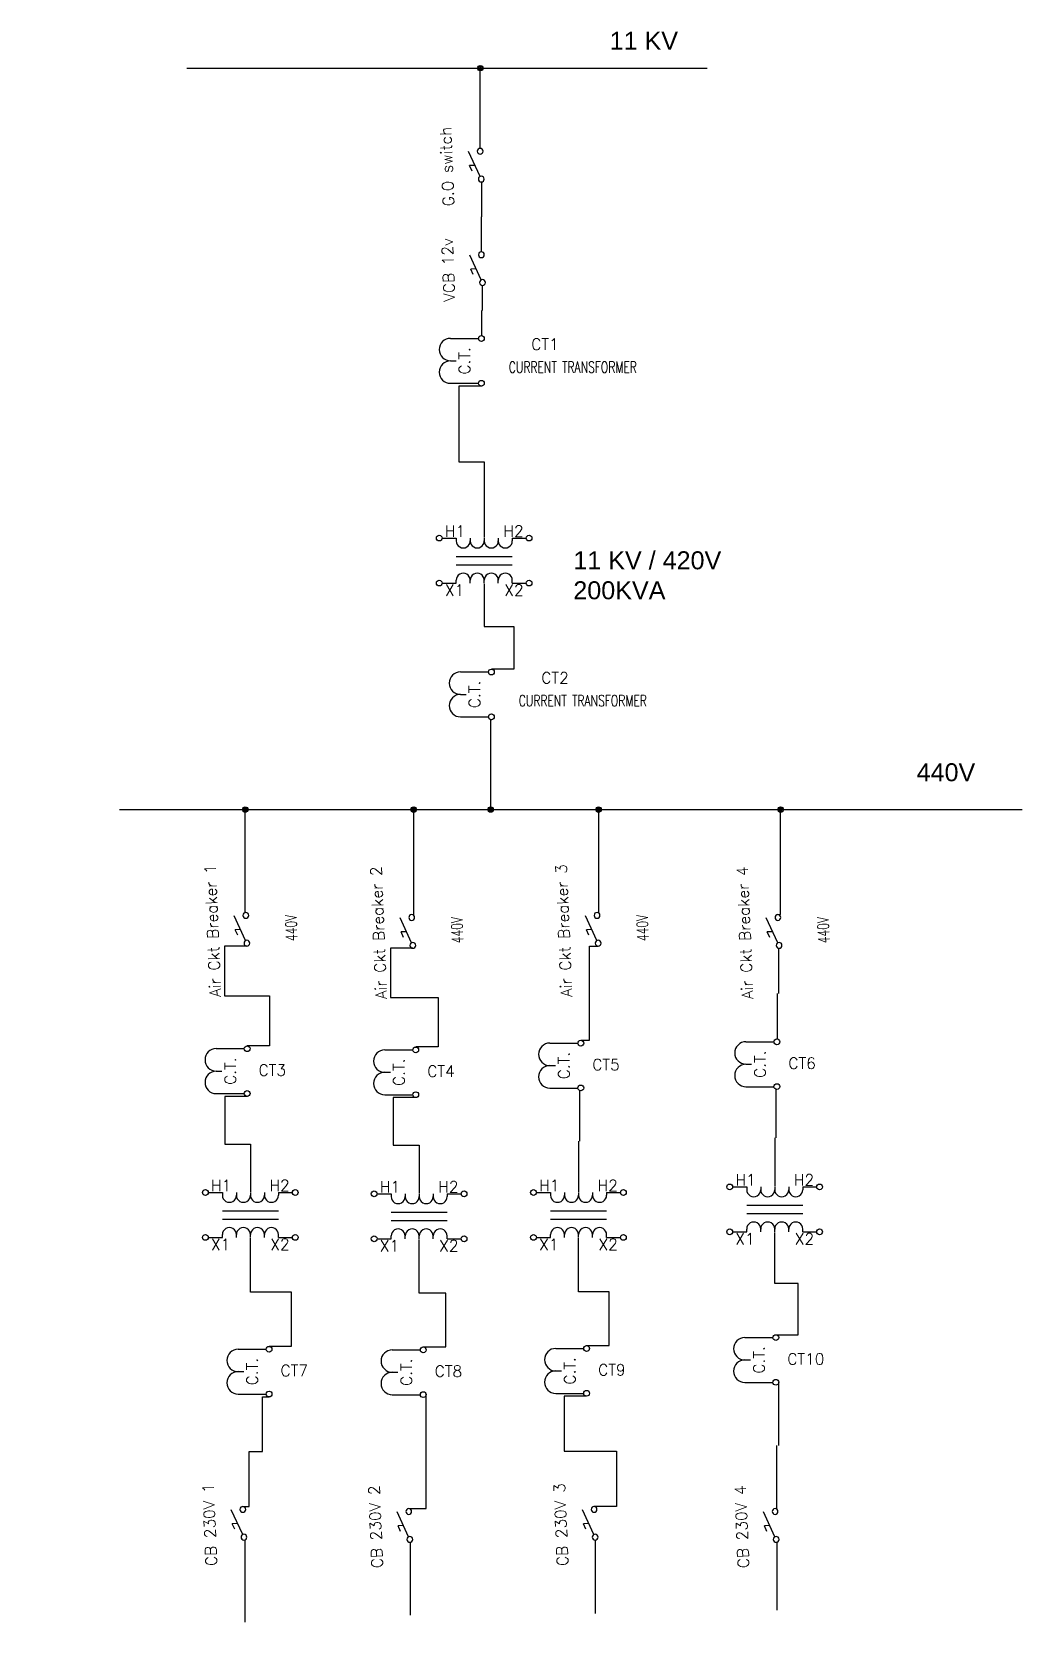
# Model space of a CAD drawing. Header units: inches. Extents: x 13.5 to 24.5, y -0.4 to 17.3.
import ezdxf
from ezdxf.enums import TextEntityAlignment as Align

# ---------------------------------------------------------------- set-up
doc = ezdxf.new("R2010")
doc.units = ezdxf.units.IN
doc.header["$MEASUREMENT"] = 0
for name, color, linetype in [('DESC', 150, 'Continuous'), ('MISC', 7, 'Continuous'), ('SYMS', 7, 'Continuous'), ('TAGS', 150, 'Continuous'), ('TERMS', 123, 'Continuous'), ('WIRES', 7, 'Continuous')]:
    doc.layers.add(name, color=color, linetype=linetype)
doc.styles.get("Standard").update_dxf_attribs({"font": 'arial.ttf'})
doc.styles.add('WD', font='romans.shx')

# ---------------------------------------------------------------- blocks, each defined once
blk = doc.blocks.new('HDS11')
for p, q in [((0.126, 0.013), (-0.156, 0.13)), ((0, 0.065), (0, 0.125)), ((0.062, 0.099), (0, 0.125))]:
    blk.add_line(p, q)
for centre in [(-0.155, 0), (0.155, 0)]:
    blk.add_circle(centre, 0.0322)
at = {"style": 'WD', "width": 0.7}
for tag, p in [('INST', (0, 0.625)), ('LOC', (0, 0.469)), ('RATING1', (0, 0.156)), ('XREF', (0, -0.236)), ('DESC1', (0, -0.406)), ('DESC2', (0, -0.562))]:
    blk.add_attdef(tag, text='', height=0.125, dxfattribs=at).set_placement(p, align=Align.CENTER)
at = {"style": 'WD'}
blk.add_attdef('TAG1', text='', height=0.125, dxfattribs=at).set_placement((0, 0.312), align=Align.CENTER)
for tag, p in [('X2LINK', (0, 0.438)), ('X8LINK', (0, -0.016))]:
    blk.add_attdef(tag, p, '', height=0.01, dxfattribs=at)
for tag, p, height, flags in [('X4TERM01', (-0.188, 0), 0.0125, 1), ('X1TERM02', (0.188, 0), 0.0125, 1), ('FAMILY', (0.206, 0.131), 0.01, 9), ('CONTACT', (0.206, 0.04), 0.01, 9)]:
    blk.add_attdef(tag, p, '', height=height, dxfattribs=dict(at, flags=flags))
at = {"linetype": 'Continuous', "style": 'WD', "flags": 9}
for tag, p in [('ASSYCODE', (0.219, 0.062)), ('MFG', (0.228, 0.089)), ('CAT', (0.23, 0.108))]:
    blk.add_attdef(tag, text='', height=0.01, dxfattribs=at).set_placement(p, align=Align.CENTER)
at = {"linetype": 'Continuous', "style": 'WD', "flags": 8}
blk.add_attdef('TERM01', text='', height=0.125, dxfattribs=at).set_placement((-0.25, -0.031), align=Align.TOP_RIGHT)
blk.add_attdef('TERM02', text='', height=0.125, dxfattribs=at).set_placement((0.25, -0.031), align=Align.TOP_LEFT)
blk = doc.blocks.new('HXF1CT')
for p, q in [((-0.25, 0.344), (-0.25, 0.032)), ((0, 0.344), (0, 0.281)), ((0.25, 0.344), (0.25, 0.032))]:
    blk.add_line(p, q)
for centre in [(-0.249, 0), (0.249, 0)]:
    blk.add_circle(centre, 0.0322)
for centre in [(-0.125, 0.344), (0.125, 0.344)]:
    blk.add_arc(centre, 0.125, 0, 180)
at = {"style": 'WD', "width": 0.7}
for tag, p in [('INST', (-0.388, 0.577)), ('LOC', (-0.388, 0.408)), ('DESC1', (-0.388, 0.252)), ('DESC2', (-0.388, 0.095))]:
    blk.add_attdef(tag, text='', height=0.125, dxfattribs=at).set_placement(p, align=Align.RIGHT)
at = {"style": 'WD'}
blk.add_attdef('TYPE', text='', height=0.125, dxfattribs=at).set_placement((0, 0.125), align=Align.CENTER)
for tag, p, height, flags in [('FAMILY', (0.304, 0.191), 0.01, 9), ('X4TERM01', (-0.281, 0), 0.0125, 1), ('X1TERM02', (0.281, 0), 0.0125, 1), ('X8TERM01', (-0.249, -0.032), 0.0125, 1), ('X8TERM02', (0.249, -0.032), 0.0125, 1)]:
    blk.add_attdef(tag, p, '', height=height, dxfattribs=dict(at, flags=flags))
blk.add_attdef('TAG1', (0.368, 0.188), '', height=0.125, dxfattribs=at)
at = {"linetype": 'Continuous', "style": 'WD', "flags": 9}
for tag, p in [('ASSYCODE', (0.328, 0.125)), ('MFG', (0.327, 0.143)), ('CAT', (0.329, 0.162))]:
    blk.add_attdef(tag, text='', height=0.01, dxfattribs=at).set_placement(p, align=Align.CENTER)
at = {"style": 'WD', "width": 0.7}
blk.add_attdef('RATING1', (0.368, 0.031), '', height=0.125, dxfattribs=at)
at = {"linetype": 'Continuous', "style": 'WD', "flags": 8}
for tag, p in [('TERM01', (-0.188, -0.031)), ('TERM02', (0.328, -0.031))]:
    blk.add_attdef(tag, text='', height=0.125, dxfattribs=at).set_placement(p, align=Align.TOP_LEFT)
blk = doc.blocks.new('HXF1')
for p, q in [((-0.469, 0), (-0.312, 0)), ((-0.312, 0), (-0.312, -0.031)), ((-0.156, 0), (-0.156, -0.031)), ((0, 0), (0, -0.031)), ((0.156, 0), (0.156, -0.031)), ((0.312, 0), (0.467, 0)), ((0.312, 0), (0.312, -0.031)), ((-0.312, -0.203), (0.312, -0.203)), ((-0.312, -0.297), (0.312, -0.297)), ((-0.469, -0.5), (-0.312, -0.5)), ((-0.312, -0.5), (-0.312, -0.469)), ((-0.156, -0.5), (-0.156, -0.469)), ((0, -0.5), (0, -0.469)), ((0.156, -0.5), (0.156, -0.469)), ((0.312, -0.5), (0.312, -0.469)), ((0.312, -0.5), (0.467, -0.5))]:
    blk.add_line(p, q)
for centre in [(-0.501, 0), (0.499, 0), (-0.501, -0.5), (0.499, -0.5)]:
    blk.add_circle(centre, 0.0322)
for centre, start, end in [((-0.234, -0.031), 180, 0.001), ((-0.078, -0.031), 180, 0.001), ((0.078, -0.031), 180, 0.001), ((0.234, -0.031), 180, 0.001), ((-0.234, -0.469), 0.001, 180.002), ((-0.078, -0.469), 0.001, 180.002), ((0.078, -0.469), 0.001, 180.002), ((0.234, -0.469), 0.001, 180.002)]:
    blk.add_arc(centre, 0.0781, start, end)
at = {"style": 'WD', "width": 0.7}
for tag, p in [('INST', (-0.591, 0.006)), ('LOC', (-0.591, -0.164)), ('DESC1', (-0.591, -0.32)), ('DESC2', (-0.591, -0.476))]:
    blk.add_attdef(tag, text='', height=0.125, dxfattribs=at).set_placement(p, align=Align.RIGHT)
at = {"linetype": 'Continuous', "style": 'WD', "flags": 8}
for tag, p in [('TERM03', (-0.031, 0.016)), ('TERM02', (0.438, 0.016))]:
    blk.add_attdef(tag, text='', height=0.125, dxfattribs=at).set_placement(p, align=Align.RIGHT)
at = {"style": 'WD'}
for tag, p, height, flags in [('X4TERM01', (-0.533, 0), 0.0125, 1), ('X2TERM01', (-0.501, 0.032), 0.0125, 1), ('X2TERM03', (0, 0.009), 0.0125, 1), ('X2TERM02', (0.499, 0.032), 0.0125, 1), ('X1TERM02', (0.531, 0), 0.0125, 1), ('FAMILY', (0.46, -0.247), 0.01, 9), ('X4TERM04', (-0.533, -0.5), 0.0125, 1), ('X8TERM04', (-0.501, -0.532), 0.0125, 1), ('X8TERM06', (0, -0.507), 0.0125, 1), ('X8TERM05', (0.499, -0.532), 0.0125, 1), ('X1TERM05', (0.531, -0.5), 0.0125, 1)]:
    blk.add_attdef(tag, p, '', height=height, dxfattribs=dict(at, flags=flags))
at = {"linetype": 'Continuous', "style": 'WD', "flags": 8}
blk.add_attdef('TERM01', (-0.438, 0.016), '', height=0.125, dxfattribs=at)
at = {"style": 'WD'}
blk.add_attdef('TAG1', (0.524, -0.219), '', height=0.125, dxfattribs=at)
at = {"linetype": 'Continuous', "style": 'WD', "flags": 9}
for tag, p in [('ASSYCODE', (0.487, -0.313)), ('MFG', (0.484, -0.295)), ('CAT', (0.485, -0.275))]:
    blk.add_attdef(tag, text='', height=0.01, dxfattribs=at).set_placement(p, align=Align.CENTER)
at = {"style": 'WD', "width": 0.7}
blk.add_attdef('RATING1', (0.556, -0.375), '', height=0.125, dxfattribs=at)
at = {"linetype": 'Continuous', "style": 'WD', "flags": 8}
for tag, p in [('TERM06', (-0.031, -0.516)), ('TERM05', (0.438, -0.516))]:
    blk.add_attdef(tag, text='', height=0.125, dxfattribs=at).set_placement(p, align=Align.TOP_RIGHT)
blk.add_attdef('TERM04', text='', height=0.125, dxfattribs=at).set_placement((-0.438, -0.516), align=Align.TOP_LEFT)
blk = doc.blocks.new('WDDOT')
for radius in [0.03, 0.0187, 0.00929]:
    blk.add_circle((0, 0), radius)

msp = doc.modelspace()

# ---------------------------------------------------------------- linework, layer by layer
at = {"layer": 'WIRES'}
for p, q in [((15.198, 16.85), (20.99, 16.85)), ((18.464, 15.958), (18.464, 16.85)), ((18.476, 15.583), (18.476, 15.195)), ((18.475, 15.195), (18.475, 14.807)), ((18.486, 14.432), (18.486, 14.154)), ((18.479, 14.154), (18.479, 13.875)), ((18.476, 13.312), (18.226, 13.312)), ((18.226, 13.312), (18.226, 12.471)), ((18.226, 12.471), (18.508, 12.471)), ((18.508, 12.471), (18.508, 11.63)), ((18.508, 11.115), (18.508, 10.639)), ((18.508, 10.639), (18.837, 10.639)), ((18.837, 10.639), (18.837, 10.164)), ((18.837, 10.164), (18.587, 10.164)), ((18.579, 9.601), (18.579, 8.602)), ((14.449, 8.602), (24.494, 8.602)), ((15.849, 7.457), (15.849, 8.602)), ((17.723, 7.433), (17.723, 8.602)), ((19.78, 8.602), (19.78, 8.03)), ((21.806, 7.433), (21.806, 8.602)), ((19.78, 8.03), (19.78, 7.457)), ((21.775, 7.433), (21.806, 7.433)), ((15.869, 7.083), (15.619, 7.083)), ((15.619, 7.083), (15.619, 6.528)), ((19.679, 6.035), (19.679, 7.083)), ((19.679, 7.083), (19.776, 7.083)), ((17.715, 7.059), (17.465, 7.059)), ((17.465, 7.059), (17.465, 6.51)), ((21.784, 6.554), (21.784, 7.059)), ((21.771, 6.05), (21.771, 6.554)), ((15.619, 6.528), (16.12, 6.528)), ((16.12, 6.528), (16.12, 5.974)), ((17.465, 6.51), (17.996, 6.51)), ((17.996, 6.51), (17.996, 5.961)), ((19.582, 6.035), (19.679, 6.035)), ((16.12, 5.974), (15.87, 5.974)), ((17.996, 5.961), (17.746, 5.961)), ((21.752, 5.488), (21.752, 4.95)), ((15.87, 5.411), (15.62, 5.411)), ((15.62, 5.411), (15.62, 4.881)), ((17.746, 5.398), (17.496, 5.398)), ((17.496, 5.398), (17.496, 4.867)), ((19.569, 5.473), (19.569, 4.912)), ((15.62, 4.881), (15.906, 4.881)), ((15.906, 4.881), (15.906, 4.351)), ((17.496, 4.867), (17.784, 4.867)), ((17.784, 4.867), (17.784, 4.336)), ((19.557, 4.912), (19.557, 4.351)), ((21.74, 4.95), (21.74, 4.412)), ((21.74, 3.328), (21.74, 3.897)), ((15.906, 3.233), (15.906, 3.835)), ((17.784, 3.222), (17.784, 3.82)), ((19.557, 3.237), (19.557, 3.835)), ((16.364, 3.233), (15.906, 3.233)), ((16.364, 2.631), (16.364, 3.233)), ((18.079, 3.222), (17.784, 3.222)), ((18.079, 2.624), (18.079, 3.222)), ((19.897, 3.237), (19.557, 3.237)), ((19.897, 2.639), (19.897, 3.237)), ((22.002, 3.328), (21.74, 3.328)), ((22.002, 2.76), (22.002, 3.328)), ((21.752, 2.76), (22.002, 2.76)), ((16.114, 2.631), (16.364, 2.631)), ((17.829, 2.624), (18.079, 2.624)), ((19.647, 2.639), (19.897, 2.639)), ((21.785, 1.528), (21.785, 2.23)), ((16.04, 1.459), (16.04, 2.068)), ((16.04, 2.068), (16.114, 2.068)), ((17.861, 0.825), (17.861, 2.093)), ((19.647, 2.076), (19.397, 2.076)), ((19.397, 2.076), (19.397, 1.463)), ((15.894, 0.849), (15.894, 1.459)), ((15.894, 1.459), (16.04, 1.459)), ((19.397, 1.463), (19.978, 1.463)), ((19.978, 1.463), (19.978, 0.849)), ((21.763, 0.825), (21.763, 1.528)), ((15.821, 0.849), (15.894, 0.849)), ((17.667, 0.825), (17.861, 0.825)), ((19.978, 0.849), (19.728, 0.849)), ((15.844, 0.474), (15.844, -0.438)), ((17.683, 0.451), (17.683, -0.362)), ((19.743, 0.474), (19.743, -0.342)), ((21.765, 0.451), (21.765, -0.304))]:
    msp.add_line(p, q, dxfattribs=at)

# ---------------------------------------------------------------- block references
at = {"layer": 'SYMS'}
for p in [(18.464, 16.85), (15.849, 8.602), (17.723, 8.602), (18.579, 8.602), (19.78, 8.602), (21.806, 8.602)]:
    msp.add_blockref('WDDOT', p, dxfattribs=at)
ref = msp.add_blockref('HDS11', (18.469, 15.771), dxfattribs=dict(at, xscale=-1, rotation=92.32343203047782))
ref.add_attrib('TAG1', 'G.O switch', dxfattribs={"layer": 'TAGS', "height": 0.125, "rotation": 92.3234, "style": 'WD'}).set_placement((18.156, 15.758), align=Align.CENTER)
ref = msp.add_blockref('HDS11', (18.482, 14.62), dxfattribs=dict(at, xscale=-1, rotation=92.32343203047782))
ref.add_attrib('TAG1', 'VCB 12v', dxfattribs={"layer": 'TAGS', "height": 0.125, "rotation": 92.3234, "style": 'WD'}).set_placement((18.17, 14.607), align=Align.CENTER)
ref = msp.add_blockref('HXF1CT', (18.476, 13.594), dxfattribs=dict(at, rotation=90))
ref.add_attrib('TYPE', 'C.T.', dxfattribs={"layer": 'MISC', "height": 0.125, "rotation": 90, "style": 'WD'}).set_placement((18.351, 13.594), align=Align.CENTER)
ref.add_attrib('TAG1', 'CT1', (19.031, 13.716), dxfattribs={"layer": 'TAGS', "height": 0.125, "style": 'WD'})
ref.add_attrib('DESC1', 'CURRENT TRANSFORMER', dxfattribs={"layer": 'DESC', "height": 0.125, "style": 'WD', "width": 0.7}).set_placement((20.207, 13.462), align=Align.RIGHT)
ref = msp.add_blockref('HXF1', (18.508, 11.622), dxfattribs=at)
ref.add_attrib('TERM04', 'X1', dxfattribs={"layer": 'TERMS', "linetype": 'Continuous', "height": 0.125, "style": 'WD', "flags": 8}).set_placement((18.071, 11.106), align=Align.TOP_LEFT)
ref.add_attrib('TERM05', 'X2', dxfattribs={"layer": 'TERMS', "linetype": 'Continuous', "height": 0.125, "style": 'WD', "flags": 8}).set_placement((18.946, 11.106), align=Align.TOP_RIGHT)
ref.add_attrib('TERM02', 'H2', dxfattribs={"layer": 'TERMS', "linetype": 'Continuous', "height": 0.125, "style": 'WD', "flags": 8}).set_placement((18.946, 11.637), align=Align.RIGHT)
ref.add_attrib('TERM01', 'H1', (18.071, 11.637), dxfattribs={"layer": 'TERMS', "linetype": 'Continuous', "height": 0.125, "style": 'WD', "flags": 8})
ref = msp.add_blockref('HXF1CT', (18.587, 9.883), dxfattribs=dict(at, rotation=90))
ref.add_attrib('TYPE', 'C.T.', dxfattribs={"layer": 'MISC', "height": 0.125, "rotation": 90, "style": 'WD'}).set_placement((18.462, 9.883), align=Align.CENTER)
ref.add_attrib('TAG1', 'CT2', (19.143, 10.005), dxfattribs={"layer": 'TAGS', "height": 0.125, "style": 'WD'})
ref.add_attrib('DESC1', 'CURRENT TRANSFORMER', dxfattribs={"layer": 'DESC', "height": 0.125, "style": 'WD', "width": 0.7}).set_placement((20.318, 9.751), align=Align.RIGHT)
ref = msp.add_blockref('HDS11', (19.769, 7.27), dxfattribs=dict(at, xscale=-1, rotation=92.32343203047782))
ref.add_attrib('DESC1', '440V', dxfattribs={"layer": 'DESC', "height": 0.125, "rotation": 92.3234, "style": 'WD', "width": 0.7}).set_placement((20.331, 7.287), align=Align.CENTER)
ref.add_attrib('TAG1', 'Air Ckt Breaker 3', dxfattribs={"layer": 'TAGS', "height": 0.125, "rotation": 92.3234, "style": 'WD'}).set_placement((19.456, 7.257), align=Align.CENTER)
ref = msp.add_blockref('HDS11', (15.861, 7.27), dxfattribs=dict(at, xscale=-1, rotation=92.32343203047782))
ref.add_attrib('DESC1', '440V', dxfattribs={"layer": 'DESC', "height": 0.125, "rotation": 92.3234, "style": 'WD', "width": 0.7}).set_placement((16.423, 7.287), align=Align.CENTER)
ref.add_attrib('TAG1', 'Air Ckt Breaker 1', dxfattribs={"layer": 'TAGS', "height": 0.125, "rotation": 92.3234, "style": 'WD'}).set_placement((15.549, 7.257), align=Align.CENTER)
ref = msp.add_blockref('HDS11', (17.707, 7.246), dxfattribs=dict(at, xscale=-1, rotation=92.32343203047782))
ref.add_attrib('DESC1', '440V', dxfattribs={"layer": 'DESC', "height": 0.125, "rotation": 92.3234, "style": 'WD', "width": 0.7}).set_placement((18.269, 7.263), align=Align.CENTER)
ref.add_attrib('TAG1', 'Air Ckt Breaker 2', dxfattribs={"layer": 'TAGS', "height": 0.125, "rotation": 92.3234, "style": 'WD'}).set_placement((17.395, 7.233), align=Align.CENTER)
ref = msp.add_blockref('HDS11', (21.782, 7.246), dxfattribs=dict(at, xscale=-1, rotation=92.32343203047782))
ref.add_attrib('DESC1', '440V', dxfattribs={"layer": 'DESC', "height": 0.125, "rotation": 92.3234, "style": 'WD', "width": 0.7}).set_placement((22.344, 7.263), align=Align.CENTER)
ref.add_attrib('TAG1', 'Air Ckt Breaker 4', dxfattribs={"layer": 'TAGS', "height": 0.125, "rotation": 92.3234, "style": 'WD'}).set_placement((21.47, 7.233), align=Align.CENTER)
ref = msp.add_blockref('HXF1CT', (19.582, 5.754), dxfattribs=dict(at, rotation=90))
ref.add_attrib('TYPE', 'C.T.', dxfattribs={"layer": 'MISC', "height": 0.125, "rotation": 90, "style": 'WD'}).set_placement((19.457, 5.754), align=Align.CENTER)
ref.add_attrib('TAG1', 'CT5', (19.71, 5.702), dxfattribs={"layer": 'TAGS', "height": 0.125, "style": 'WD'})
ref = msp.add_blockref('HXF1CT', (21.764, 5.769), dxfattribs=dict(at, rotation=90))
ref.add_attrib('TYPE', 'C.T.', dxfattribs={"layer": 'MISC', "height": 0.125, "rotation": 90, "style": 'WD'}).set_placement((21.639, 5.769), align=Align.CENTER)
ref.add_attrib('TAG1', 'CT6', (21.892, 5.717), dxfattribs={"layer": 'TAGS', "height": 0.125, "style": 'WD'})
ref = msp.add_blockref('HXF1CT', (15.87, 5.692), dxfattribs=dict(at, rotation=90))
ref.add_attrib('TYPE', 'C.T.', dxfattribs={"layer": 'MISC', "height": 0.125, "rotation": 90, "style": 'WD'}).set_placement((15.745, 5.692), align=Align.CENTER)
ref.add_attrib('TAG1', 'CT3', (15.997, 5.641), dxfattribs={"layer": 'TAGS', "height": 0.125, "style": 'WD'})
ref = msp.add_blockref('HXF1CT', (17.746, 5.679), dxfattribs=dict(at, rotation=90))
ref.add_attrib('TYPE', 'C.T.', dxfattribs={"layer": 'MISC', "height": 0.125, "rotation": 90, "style": 'WD'}).set_placement((17.621, 5.679), align=Align.CENTER)
ref.add_attrib('TAG1', 'CT4', (17.874, 5.628), dxfattribs={"layer": 'TAGS', "height": 0.125, "style": 'WD'})
ref = msp.add_blockref('HXF1', (15.906, 4.342), dxfattribs=at)
ref.add_attrib('TERM04', 'X1', dxfattribs={"layer": 'TERMS', "linetype": 'Continuous', "height": 0.125, "style": 'WD', "flags": 8}).set_placement((15.468, 3.827), align=Align.TOP_LEFT)
ref.add_attrib('TERM05', 'X2', dxfattribs={"layer": 'TERMS', "linetype": 'Continuous', "height": 0.125, "style": 'WD', "flags": 8}).set_placement((16.343, 3.827), align=Align.TOP_RIGHT)
ref.add_attrib('TERM02', 'H2', dxfattribs={"layer": 'TERMS', "linetype": 'Continuous', "height": 0.125, "style": 'WD', "flags": 8}).set_placement((16.343, 4.358), align=Align.RIGHT)
ref.add_attrib('TERM01', 'H1', (15.468, 4.358), dxfattribs={"layer": 'TERMS', "linetype": 'Continuous', "height": 0.125, "style": 'WD', "flags": 8})
ref = msp.add_blockref('HXF1', (17.784, 4.327), dxfattribs=at)
ref.add_attrib('TERM04', 'X1', dxfattribs={"layer": 'TERMS', "linetype": 'Continuous', "height": 0.125, "style": 'WD', "flags": 8}).set_placement((17.346, 3.812), align=Align.TOP_LEFT)
ref.add_attrib('TERM05', 'X2', dxfattribs={"layer": 'TERMS', "linetype": 'Continuous', "height": 0.125, "style": 'WD', "flags": 8}).set_placement((18.221, 3.812), align=Align.TOP_RIGHT)
ref.add_attrib('TERM02', 'H2', dxfattribs={"layer": 'TERMS', "linetype": 'Continuous', "height": 0.125, "style": 'WD', "flags": 8}).set_placement((18.221, 4.343), align=Align.RIGHT)
ref.add_attrib('TERM01', 'H1', (17.346, 4.343), dxfattribs={"layer": 'TERMS', "linetype": 'Continuous', "height": 0.125, "style": 'WD', "flags": 8})
ref = msp.add_blockref('HXF1', (19.557, 4.342), dxfattribs=at)
ref.add_attrib('TERM04', 'X1', dxfattribs={"layer": 'TERMS', "linetype": 'Continuous', "height": 0.125, "style": 'WD', "flags": 8}).set_placement((19.119, 3.827), align=Align.TOP_LEFT)
ref.add_attrib('TERM05', 'X2', dxfattribs={"layer": 'TERMS', "linetype": 'Continuous', "height": 0.125, "style": 'WD', "flags": 8}).set_placement((19.994, 3.827), align=Align.TOP_RIGHT)
ref.add_attrib('TERM02', 'H2', dxfattribs={"layer": 'TERMS', "linetype": 'Continuous', "height": 0.125, "style": 'WD', "flags": 8}).set_placement((19.994, 4.358), align=Align.RIGHT)
ref.add_attrib('TERM01', 'H1', (19.119, 4.358), dxfattribs={"layer": 'TERMS', "linetype": 'Continuous', "height": 0.125, "style": 'WD', "flags": 8})
ref = msp.add_blockref('HXF1', (21.74, 4.404), dxfattribs=at)
ref.add_attrib('TERM04', 'X1', dxfattribs={"layer": 'TERMS', "linetype": 'Continuous', "height": 0.125, "style": 'WD', "flags": 8}).set_placement((21.303, 3.888), align=Align.TOP_LEFT)
ref.add_attrib('TERM05', 'X2', dxfattribs={"layer": 'TERMS', "linetype": 'Continuous', "height": 0.125, "style": 'WD', "flags": 8}).set_placement((22.178, 3.888), align=Align.TOP_RIGHT)
ref.add_attrib('TERM02', 'H2', dxfattribs={"layer": 'TERMS', "linetype": 'Continuous', "height": 0.125, "style": 'WD', "flags": 8}).set_placement((22.178, 4.419), align=Align.RIGHT)
ref.add_attrib('TERM01', 'H1', (21.303, 4.419), dxfattribs={"layer": 'TERMS', "linetype": 'Continuous', "height": 0.125, "style": 'WD', "flags": 8})
ref = msp.add_blockref('HXF1CT', (21.752, 2.479), dxfattribs=dict(at, rotation=90))
ref.add_attrib('TYPE', 'C.T.', dxfattribs={"layer": 'MISC', "height": 0.125, "rotation": 90, "style": 'WD'}).set_placement((21.627, 2.479), align=Align.CENTER)
ref.add_attrib('TAG1', 'CT10', (21.88, 2.427), dxfattribs={"layer": 'TAGS', "height": 0.125, "style": 'WD'})
ref = msp.add_blockref('HXF1CT', (16.114, 2.349), dxfattribs=dict(at, rotation=90))
ref.add_attrib('TYPE', 'C.T.', dxfattribs={"layer": 'MISC', "height": 0.125, "rotation": 90, "style": 'WD'}).set_placement((15.989, 2.349), align=Align.CENTER)
ref.add_attrib('TAG1', 'CT7', (16.241, 2.298), dxfattribs={"layer": 'TAGS', "height": 0.125, "style": 'WD'})
ref = msp.add_blockref('HXF1CT', (17.829, 2.342), dxfattribs=dict(at, rotation=90))
ref.add_attrib('TYPE', 'C.T.', dxfattribs={"layer": 'MISC', "height": 0.125, "rotation": 90, "style": 'WD'}).set_placement((17.704, 2.342), align=Align.CENTER)
ref.add_attrib('TAG1', 'CT8', (17.957, 2.291), dxfattribs={"layer": 'TAGS', "height": 0.125, "style": 'WD'})
ref = msp.add_blockref('HXF1CT', (19.647, 2.357), dxfattribs=dict(at, rotation=90))
ref.add_attrib('TYPE', 'C.T.', dxfattribs={"layer": 'MISC', "height": 0.125, "rotation": 90, "style": 'WD'}).set_placement((19.522, 2.357), align=Align.CENTER)
ref.add_attrib('TAG1', 'CT9', (19.775, 2.306), dxfattribs={"layer": 'TAGS', "height": 0.125, "style": 'WD'})
ref = msp.add_blockref('HDS11', (17.674, 0.638), dxfattribs=dict(at, xscale=-1, rotation=92.32343203047782))
ref.add_attrib('TAG1', 'CB 230V 2', dxfattribs={"layer": 'TAGS', "height": 0.125, "rotation": 92.3234, "style": 'WD'}).set_placement((17.362, 0.625), align=Align.CENTER)
ref = msp.add_blockref('HDS11', (19.736, 0.662), dxfattribs=dict(at, xscale=-1, rotation=92.32343203047782))
ref.add_attrib('TAG1', 'CB 230V 3', dxfattribs={"layer": 'TAGS', "height": 0.125, "rotation": 92.3234, "style": 'WD'}).set_placement((19.424, 0.649), align=Align.CENTER)
ref = msp.add_blockref('HDS11', (21.75, 0.638), dxfattribs=dict(at, xscale=-1, rotation=92.32343203047782))
ref.add_attrib('TAG1', 'CB 230V 4', dxfattribs={"layer": 'TAGS', "height": 0.125, "rotation": 92.3234, "style": 'WD'}).set_placement((21.437, 0.625), align=Align.CENTER)
ref = msp.add_blockref('HDS11', (15.828, 0.662), dxfattribs=dict(at, xscale=-1, rotation=92.32343203047782))
ref.add_attrib('TAG1', 'CB 230V 1', dxfattribs={"layer": 'TAGS', "height": 0.125, "rotation": 92.3234, "style": 'WD'}).set_placement((15.516, 0.649), align=Align.CENTER)

# ---------------------------------------------------------------- texts
at = {"char_height": 0.2, "attachment_point": 1}
for s, width, heights, insert in [('11 KV', 0.84191, [0], (19.903, 17.255)), ('11 KV / 420V ^J200KVA', 2.39491, [0.703], (19.499, 11.475)), ('440V', 0.84191, [0], (23.319, 9.117))]:
    msp.add_mtext_dynamic_manual_height_columns(s, width=width, gutter_width=1, heights=heights, dxfattribs=dict(at, insert=insert))

doc.saveas('drawing.dxf')
